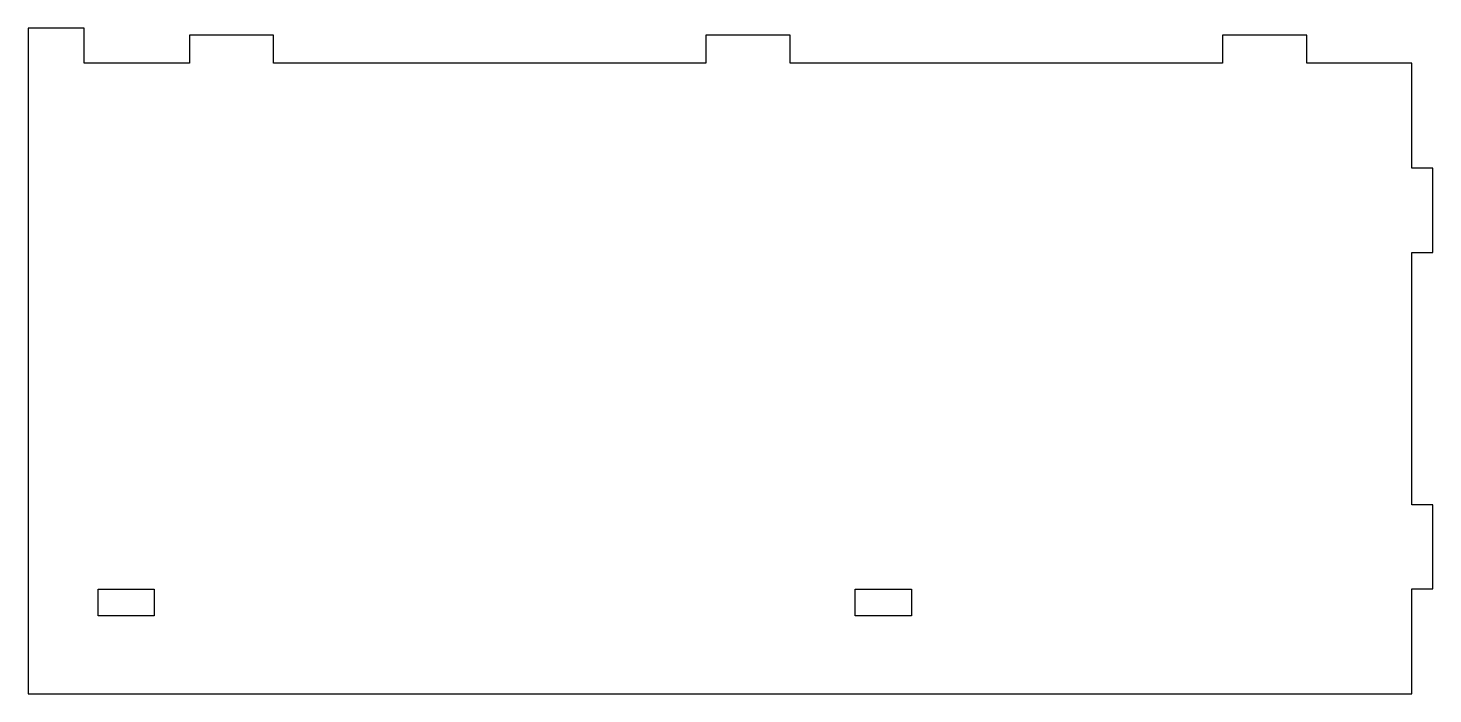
# Model space of a CAD drawing. Header units: millimetres. Extents: x 3548 to 3748, y 1064 to 1159.
import ezdxf

# ---------------------------------------------------------------- set-up
doc = ezdxf.new("R2010")
doc.units = ezdxf.units.MM

msp = doc.modelspace()

# ---------------------------------------------------------------- linework, layer by layer
at = {"color": 0, "extrusion": (0, -2.99335e-07, -1)}
for p, q in [((3555.61, 1158.61, -162.26), (3547.61, 1158.61, -162.26)), ((3547.61, 1158.61, -162.26), (3547.61, 1063.6, -162.26)), ((3555.61, 1153.61, -162.26), (3555.61, 1158.61, -162.26)), ((3570.61, 1157.61, -162.26), (3570.61, 1153.61, -162.26)), ((3582.61, 1157.61, -162.26), (3570.61, 1157.61, -162.26)), ((3582.61, 1153.61, -162.26), (3582.61, 1157.61, -162.26)), ((3644.31, 1157.61, -162.26), (3644.31, 1153.61, -162.26)), ((3656.31, 1157.61, -162.26), (3644.31, 1157.61, -162.26)), ((3656.31, 1153.61, -162.26), (3656.31, 1157.61, -162.26)), ((3718.01, 1157.61, -162.26), (3718.01, 1153.61, -162.26)), ((3730.01, 1157.61, -162.26), (3718.01, 1157.61, -162.26)), ((3730.01, 1153.61, -162.26), (3730.01, 1157.61, -162.26)), ((3570.61, 1153.61, -162.26), (3555.61, 1153.61, -162.26)), ((3644.31, 1153.61, -162.26), (3582.61, 1153.61, -162.26)), ((3718.01, 1153.61, -162.26), (3656.31, 1153.61, -162.26)), ((3745.01, 1153.61, -162.26), (3730.01, 1153.61, -162.26)), ((3745.01, 1138.61, -162.26), (3745.01, 1153.61, -162.26)), ((3748.01, 1138.61, -162.26), (3745.01, 1138.61, -162.26)), ((3748.01, 1126.61, -162.26), (3748.01, 1138.61, -162.26)), ((3745.01, 1126.61, -162.26), (3748.01, 1126.61, -162.26)), ((3745.01, 1090.6, -162.26), (3745.01, 1126.61, -162.26)), ((3748.01, 1090.6, -162.26), (3745.01, 1090.6, -162.26)), ((3748.01, 1078.6, -162.26), (3748.01, 1090.6, -162.26)), ((3557.61, 1074.74, -162.26), (3557.61, 1078.54, -162.26)), ((3557.61, 1078.54, -162.26), (3565.61, 1078.54, -162.26)), ((3565.61, 1078.54, -162.26), (3565.61, 1074.74, -162.26)), ((3665.61, 1074.74, -162.26), (3665.61, 1078.54, -162.26)), ((3665.61, 1078.54, -162.26), (3673.61, 1078.54, -162.26)), ((3673.61, 1078.54, -162.26), (3673.61, 1074.74, -162.26)), ((3745.01, 1078.6, -162.26), (3748.01, 1078.6, -162.26)), ((3745.01, 1063.6, -162.26), (3745.01, 1078.6, -162.26)), ((3565.61, 1074.74, -162.26), (3557.61, 1074.74, -162.26)), ((3673.61, 1074.74, -162.26), (3665.61, 1074.74, -162.26)), ((3547.61, 1063.6, -162.26), (3745.01, 1063.6, -162.26))]:
    msp.add_line(p, q, dxfattribs=at)

doc.saveas('drawing.dxf')
